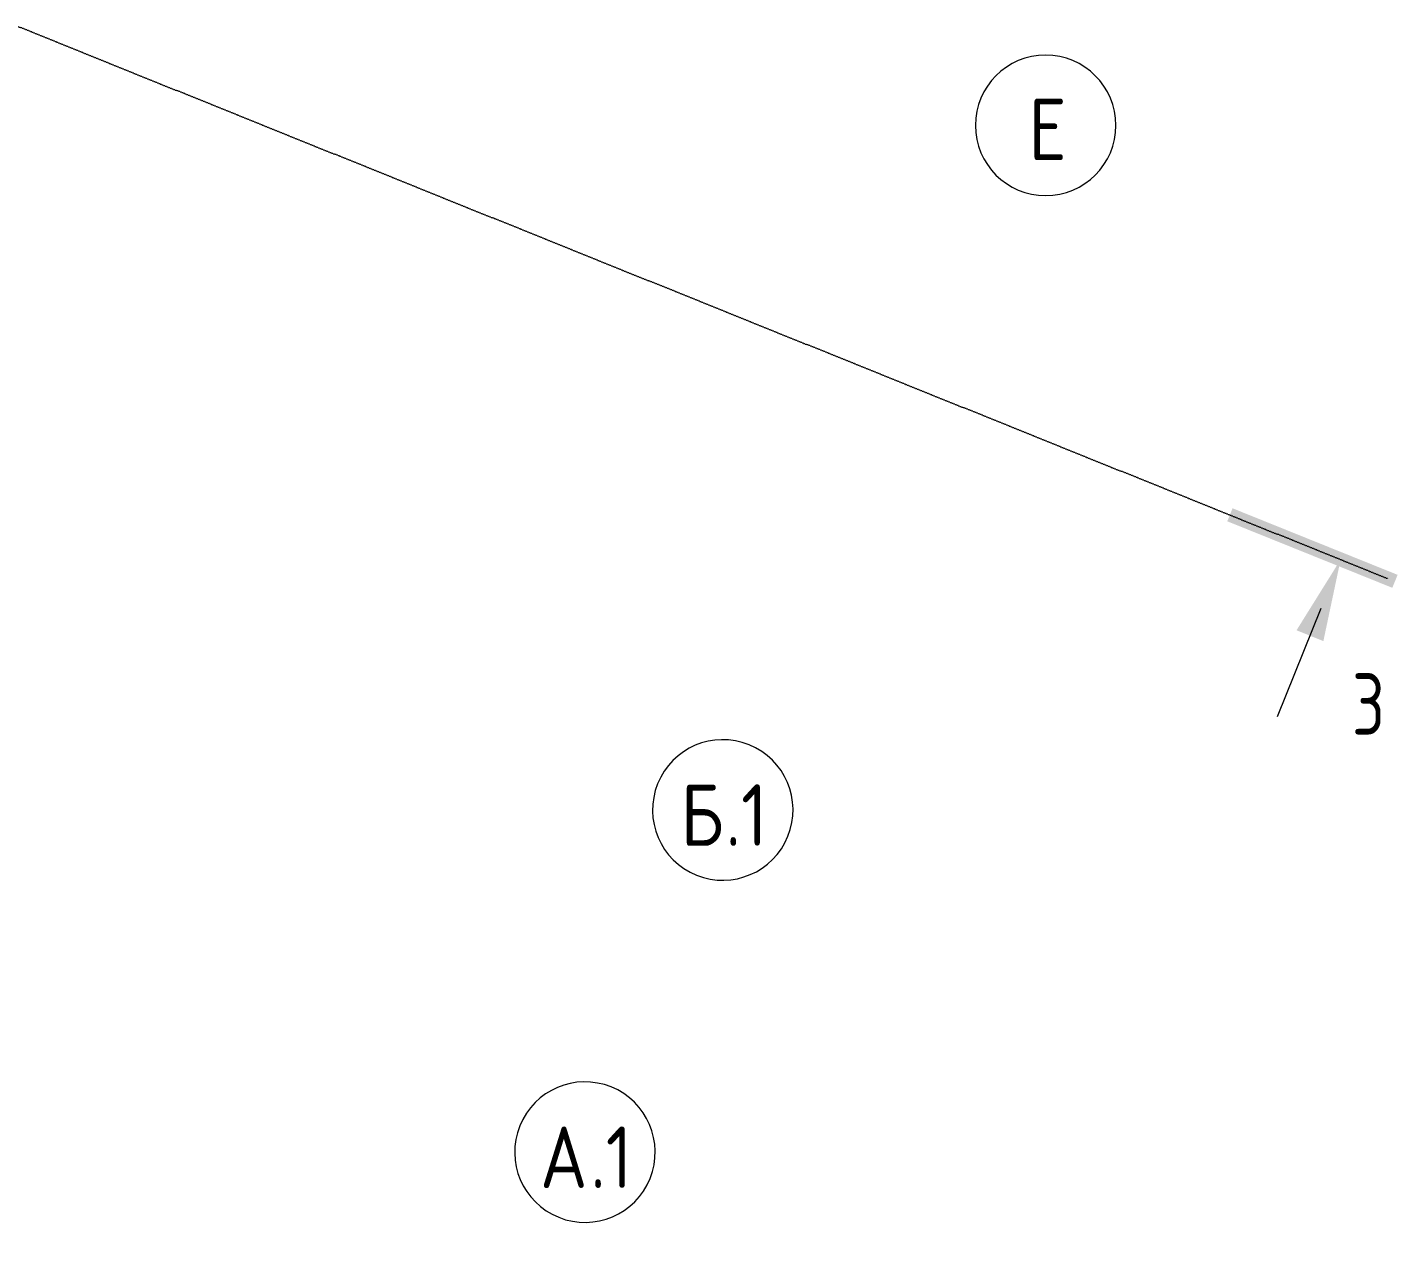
# Model space of a CAD drawing. Header units: millimetres. Extents: x -584918 to 2941280, y 3000189 to 4229862.
# Drawn here: x 214036 to 221837, y 3830900 to 3837823 of the extents above; entities that cross this region are included whole.
import ezdxf

# ---------------------------------------------------------------- set-up
doc = ezdxf.new("R2010")
doc.units = ezdxf.units.MM
doc.linetypes.add('ASVP_Линия разреза', pattern=[20, 0, -10, 0, -10])
doc.layers.add('Оси', color=7, linetype='Continuous', lineweight=0)
doc.layers.add('Разрезы', color=7, linetype='Continuous', lineweight=0)
doc.styles.add('GOST Common', font='', dxfattribs={"width": 0.9, "height": 700})
doc.styles.add('GOST Common_4', font='', dxfattribs={"width": 0.8, "height": 700})
doc.styles.get('GOST Common').set_extended_font_data('GOST Common')
doc.styles.get('GOST Common_4').set_extended_font_data('GOST Common')

# ---------------------------------------------------------------- blocks, each defined once
blk = doc.blocks.new('Ось сетки - Круг_Ø8 мм-6577-АР Этаж 02')
at = {"layer": 'Оси'}
for start, end in [(360, 180), (180, 360)]:
    blk.add_arc((0, 0), 4, start, end, dxfattribs=at)
blk = doc.blocks.new('Разрез - Номер вида сзади_3_5 мм-64069-АР Этаж 02')
at = {"layer": 'Разрезы'}
for points in [[(9.798, 0.404), (9.798, -0.394), (-0.333, -0.394), (-0.333, 0.404)], [(2.176, -4.675), (3, 0), (3.824, -4.675)]]:
    blk.add_hatch(color=256, dxfattribs=at).paths.add_polyline_path(points)
at = {"layer": 'Разрезы', "lineweight": 20}
blk.add_line((3, -3), (3, -9.663), dxfattribs=at)

msp = doc.modelspace()

# ---------------------------------------------------------------- linework, layer by layer
at = {"layer": 'Разрезы', "linetype": 'ASVP_Линия разреза'}
msp.add_line((153979.518, 3862009.163), (221790.935, 3834682.174), dxfattribs=at)

# ---------------------------------------------------------------- block references
at = {"layer": 'Оси', "xscale": 99.99999999999993, "yscale": 99.99999999999993, "zscale": 99.99999999999993}
for p, rotation in [((219833.081, 3837265.697), 269.9999999999994), ((217995.002, 3833368.495), 248.0513009164574), ((217210.072, 3831420.705), 248.0513009164574)]:
    msp.add_blockref('Ось сетки - Круг_Ø8 мм-6577-АР Этаж 02', p, dxfattribs=dict(at, rotation=rotation))
at = {"layer": 'Разрезы', "extrusion": (0, 0, -1), "xscale": 99.99999999999994, "yscale": 99.99999999999994, "zscale": 99.99999999999994, "rotation": 21.94869908354377}
msp.add_blockref('Разрез - Номер вида сзади_3_5 мм-64069-АР Этаж 02', (-221790.935, 3834682.174), dxfattribs=at)

# ---------------------------------------------------------------- texts
at = {"layer": 'Оси', "char_height": 350, "attachment_point": 1, "style": 'GOST Common'}
for s, insert, width in [('\\fGOST Common|b0|i0|c204|p34|;\\W.9;Е', (219734.608, 3837418.284), 274.17712), ('\\fGOST Common|b0|i0|c204|p34|;\\W.9;Б', (217754.435, 3833514.661), 310.25306), ('.1', (218010.419, 3833514.661), 303.03787), ('\\fGOST Common|b0|i0|c204|p34|;\\W.9;А', (216954.654, 3831566.872), 346.329), ('.1', (217240.404, 3831566.872), 303.03787)]:
    msp.add_mtext(s, dxfattribs=dict(at, insert=insert, width=width))
at = {"layer": 'Разрезы', "insert": (221577.09, 3834146.693), "char_height": 350, "width": 237.2995, "attachment_point": 1, "style": 'GOST Common_4'}
msp.add_mtext('\\fGOST Common|b0|i0|c204|p34|;\\W.8;3', dxfattribs=at)

doc.saveas('drawing.dxf')
